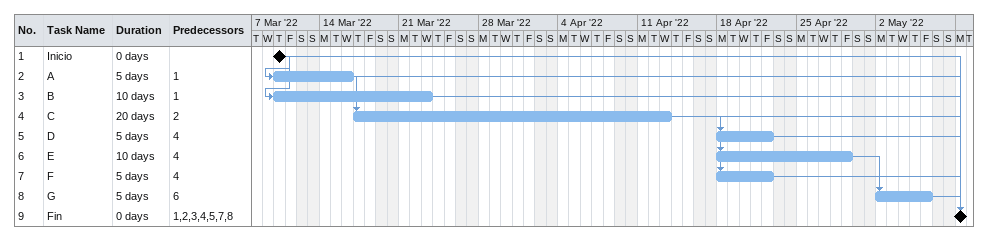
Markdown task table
| ID | Task | Duration | Start | Finish | Predecessors |
|---|---|---|---|---|---|
| 1 | Inicio | 0d | 2022-03-10 | 2022-03-10 |  |
| 2 | A | 5d | 2022-03-10 | 2022-03-16 | 1 |
| 3 | B | 10d | 2022-03-10 | 2022-03-23 | 1 |
| 4 | C | 20d | 2022-03-17 | 2022-04-13 | 2 |
| 5 | D | 5d | 2022-04-18 | 2022-04-22 | 4 |
| 6 | E | 10d | 2022-04-18 | 2022-04-29 | 4 |
| 7 | F | 5d | 2022-04-18 | 2022-04-22 | 4 |
| 8 | G | 5d | 2022-05-02 | 2022-05-06 | 6 |
| 9 | Fin | 0d | 2022-05-09 | 2022-05-09 | 1, 2, 3, 4, 5, 7, 8 |
